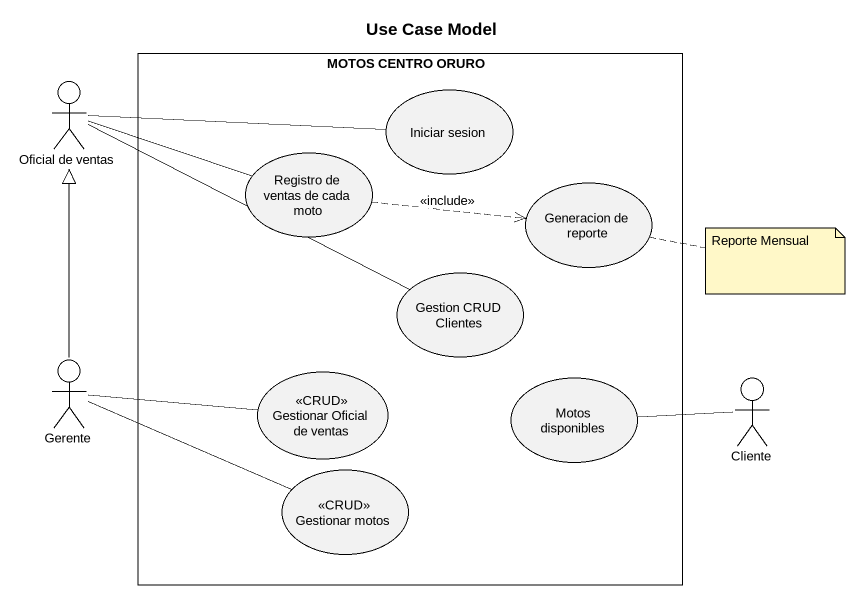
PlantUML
@startuml
title Use Case Model
actor "Oficial de ventas" as Oficial_de_ventas
rectangle "MOTOS CENTRO ORURO" as MOTOS_CENTRO_ORURO {
  usecase "Iniciar sesion" as Iniciar_sesion
  usecase "Registro de ventas de cada moto" as Registro_de_ventas_de_cada
  usecase "Generacion de reporte" as Generacion_de_reporte
  usecase "Gestion CRUD Clientes" as Gestion_CRUD_Clientes
  usecase "<<CRUD>> Gestionar Oficial de ventas" as CRUD_Gestionar_Oficial_de
  usecase "Motos disponibles" as Motos_disponibles
  usecase "<<CRUD>> Gestionar motos" as CRUD_Gestionar_motos
}
actor Gerente
actor Cliente
Oficial_de_ventas -right- Iniciar_sesion
Oficial_de_ventas -right- Registro_de_ventas_de_cada
Oficial_de_ventas -right- Gestion_CRUD_Clientes
Registro_de_ventas_de_cada .right.> Generacion_de_reporte : <<include>>
Gerente -up-|> Oficial_de_ventas
Gerente -right- CRUD_Gestionar_Oficial_de
Gerente -right- CRUD_Gestionar_motos
Cliente -left- Motos_disponibles
note right of Generacion_de_reporte : Reporte Mensual
@enduml
